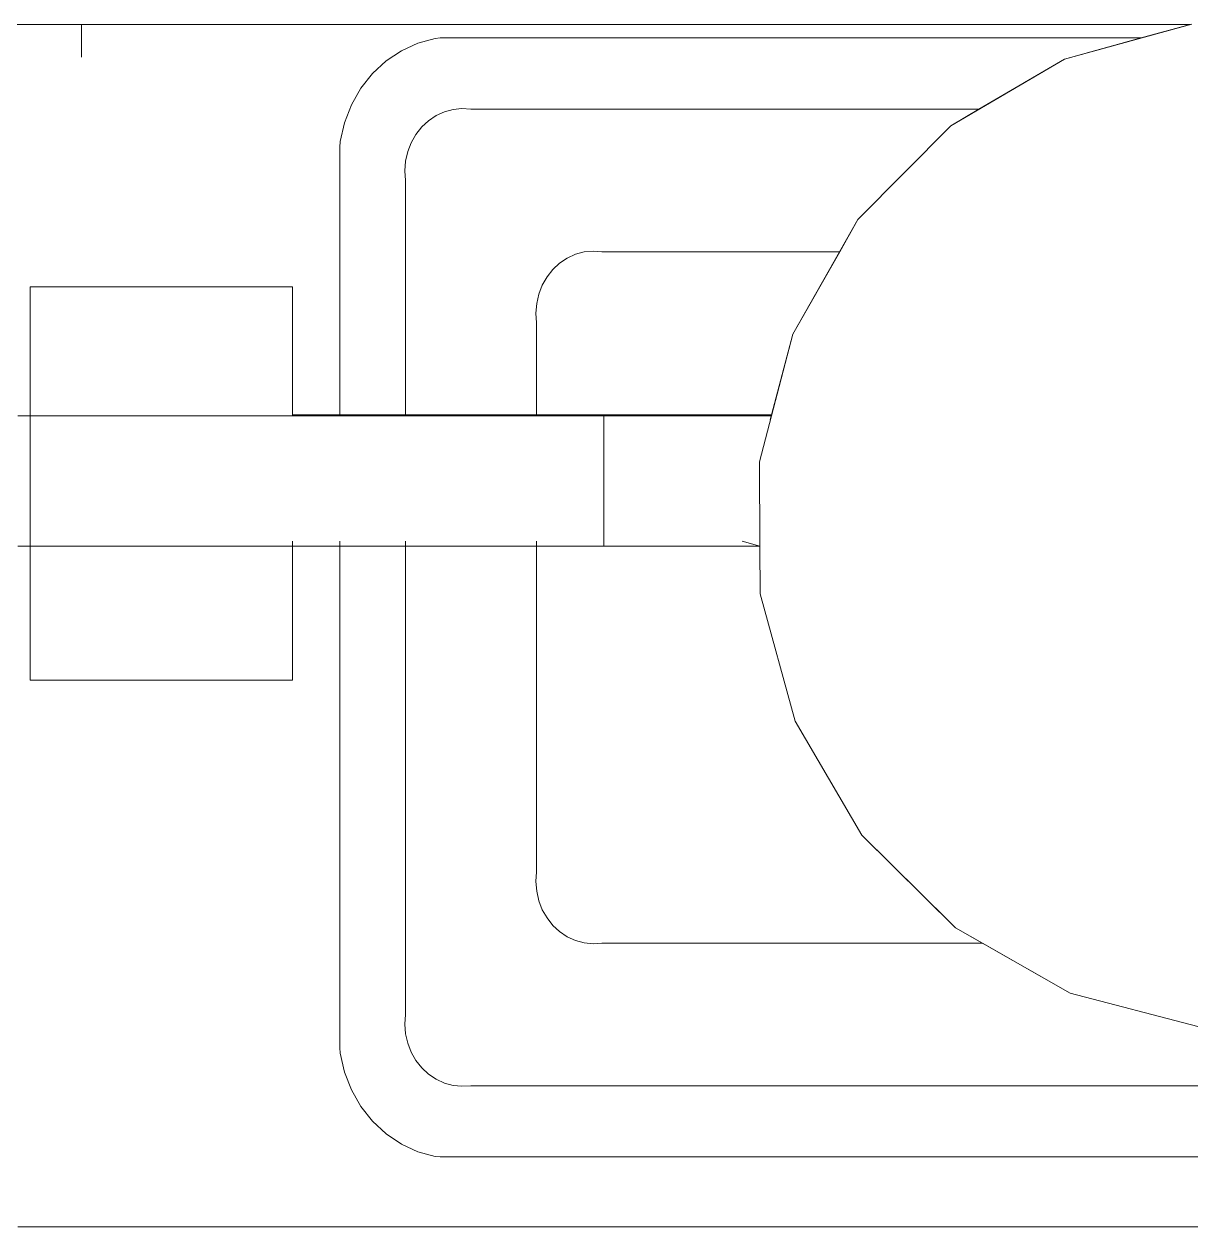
# Model space of a CAD drawing. Header units: millimetres. Extents: x 567392 to 582402, y 4512800 to 4518063.
# Drawn here: x 569146.22 to 569168.83, y 4513602.18 to 4513625.48 of the extents above; entities that cross this region are included whole.
import ezdxf

# ---------------------------------------------------------------- set-up
doc = ezdxf.new("R2010")
doc.units = ezdxf.units.MM
doc.layers.add('a_8', color=8, linetype='Continuous', lineweight=0)

# ---------------------------------------------------------------- blocks, each defined once
blk = doc.blocks.new('A$C4A613EE6')
for p, q in [((9143.44, -202.94), (9143.44, -647.06)), ((9129.87, -565.21), (9129.87, -232.29)), ((9116.07, -559.27), (9116.07, -238.23)), ((9116.07, -559.27), (9116.07, -238.23)), ((9098.13, -443.13), (9104.6, -418.39)), ((9104.6, -418.39), (9098.13, -443.13)), ((8910.49, -419.92), (8910.4, -419.59)), ((8917.17, -444.24), (8910.4, -419.59)), ((8910.49, -419.92), (8910.49, -634.74)), ((8913.09, -429.38), (8910.49, -419.92)), ((8913.09, -429.38), (8913.09, -565.21)), ((8917.17, -444.24), (8913.09, -429.38)), ((8926.89, -460.85), (8917.17, -444.24)), ((8930.09, -466.31), (8917.17, -444.24)), ((9098.13, -443.13), (9085.48, -465.35)), ((9098.13, -443.13), (9088.46, -460.12)), ((8926.89, -460.85), (8926.89, -559.27)), ((8930.09, -466.31), (8926.89, -460.85)), ((8926.89, -460.85), (8926.89, -559.27)), ((9088.46, -460.12), (9085.48, -465.35)), ((9088.46, -460.12), (9088.46, -533.87)), ((9088.46, -460.12), (9088.46, -533.87)), ((9085.48, -465.35), (9067.52, -483.54)), ((9085.48, -465.35), (9084.37, -466.48)), ((8948.28, -484.27), (8930.09, -466.31)), ((8948.28, -484.27), (8930.09, -466.31)), ((9084.37, -466.48), (9067.52, -483.54)), ((8954.5, -487.81), (8948.28, -484.27)), ((8970.5, -496.92), (8948.28, -484.27)), ((9067.52, -483.54), (9045.45, -496.46)), ((9067.52, -483.54), (9045.45, -496.46)), ((8954.5, -533.87), (8954.5, -487.81)), ((8970.5, -496.92), (8954.5, -487.81)), ((8954.5, -533.87), (8954.5, -487.81)), ((8986.31, -501.05), (8970.5, -496.92)), ((8986.12, -501), (8970.5, -496.92)), ((9045.45, -496.46), (9020.8, -503.23)), ((9045.45, -496.46), (9020.8, -503.23)), ((8986.12, -501), (8986.12, -533.51)), ((8986.33, -501.06), (8986.12, -501)), ((8986.31, -533.51), (8986.31, -501.05)), ((8986.31, -501.05), (8995.23, -503.38)), ((8987.1, -501.26), (8986.33, -501.06)), ((8995.23, -503.38), (9011.52, -503.28)), ((9010.56, -506.7), (9011.52, -503.28)), ((9011.52, -503.28), (9010.56, -503.29)), ((9020.8, -503.23), (9011.52, -503.28)), ((9011.56, -503.28), (9011.52, -503.28)), ((9011.52, -503.28), (9011.52, -533.51)), ((9020.8, -503.23), (9011.56, -503.28)), ((9011.56, -533.51), (9011.56, -503.28)), ((8986.12, -533.51), (8986.12, -593.83)), ((8986.31, -546.57), (8986.31, -533.51)), ((8986.31, -533.51), (9011.49, -533.51)), ((9011.52, -533.51), (9011.49, -533.51)), ((9011.56, -533.51), (9011.49, -533.51)), ((9011.56, -533.51), (9011.52, -533.51)), ((9011.52, -533.51), (9011.52, -593.83)), ((9011.56, -546.57), (9011.56, -533.51)), ((8954.38, -535.6), (8954.5, -533.87)), ((8954.38, -535.6), (8954.5, -533.87)), ((8954.55, -537.32), (8954.38, -535.6)), ((8954.55, -537.32), (8954.38, -535.6)), ((9088.41, -537.32), (9088.58, -535.6)), ((9088.41, -537.32), (9088.58, -535.6)), ((9088.58, -535.6), (9088.46, -533.87)), ((9088.58, -535.6), (9088.46, -533.87)), ((8955, -539.01), (8954.55, -537.32)), ((8955, -539.01), (8954.55, -537.32)), ((9087.96, -539.01), (9088.41, -537.32)), ((9087.96, -539.01), (9088.41, -537.32)), ((8955.73, -540.6), (8955, -539.01)), ((8955.73, -540.6), (8955, -539.01)), ((8956.73, -542.08), (8955.73, -540.6)), ((8956.73, -542.08), (8955.73, -540.6)), ((9086.23, -542.08), (9087.22, -540.6)), ((9086.23, -542.08), (9087.22, -540.6)), ((9087.22, -540.6), (9087.96, -539.01)), ((9087.22, -540.6), (9087.96, -539.01)), ((8957.95, -543.39), (8956.73, -542.08)), ((8957.95, -543.39), (8956.73, -542.08)), ((9085.01, -543.39), (9086.23, -542.08)), ((9085.01, -543.39), (9086.23, -542.08)), ((8959.38, -544.52), (8957.95, -543.39)), ((8959.38, -544.52), (8957.95, -543.39)), ((8960.98, -545.43), (8959.38, -544.52)), ((8960.98, -545.43), (8959.38, -544.52)), ((9081.98, -545.43), (9083.58, -544.52)), ((9081.98, -545.43), (9083.58, -544.52)), ((9083.58, -544.52), (9085.01, -543.39)), ((9083.58, -544.52), (9085.01, -543.39)), ((8962.72, -546.1), (8960.98, -545.43)), ((8962.72, -546.1), (8960.98, -545.43)), ((8964.55, -546.52), (8962.72, -546.1)), ((8964.55, -546.52), (8962.72, -546.1)), ((8966.42, -546.68), (8964.55, -546.52)), ((8966.42, -546.68), (8964.55, -546.52)), ((8968.3, -546.57), (8966.42, -546.68)), ((8968.3, -546.57), (8966.42, -546.68)), ((8968.3, -546.57), (8986.31, -546.57)), ((8968.3, -546.57), (8986.31, -546.57)), ((8986.31, -571.97), (8986.31, -546.57)), ((9010.56, -546.57), (9011.56, -546.57)), ((9010.56, -546.57), (9074.66, -546.57)), ((9011.56, -546.57), (9074.66, -546.57)), ((9011.56, -571.97), (9011.56, -546.57)), ((9074.66, -546.57), (9076.54, -546.68)), ((9074.66, -546.57), (9076.54, -546.68)), ((9076.54, -546.68), (9078.41, -546.52)), ((9076.54, -546.68), (9078.41, -546.52)), ((9078.41, -546.52), (9080.24, -546.1)), ((9078.41, -546.52), (9080.24, -546.1)), ((9080.24, -546.1), (9081.98, -545.43)), ((9080.24, -546.1), (9081.98, -545.43)), ((8926.89, -559.27), (8926.77, -561)), ((8926.89, -559.27), (8926.77, -561)), ((9116.19, -561), (9116.07, -559.27)), ((9116.19, -561), (9116.07, -559.27)), ((8926.77, -561), (8926.94, -562.72)), ((8926.77, -561), (8926.94, -562.72)), ((9116.02, -562.72), (9116.19, -561)), ((9116.02, -562.72), (9116.19, -561)), ((8926.94, -562.72), (8927.4, -564.41)), ((8926.94, -562.72), (8927.4, -564.41)), ((9115.56, -564.41), (9116.02, -562.72)), ((9115.56, -564.41), (9116.02, -562.72)), ((8913.09, -565.21), (8913.18, -566.18)), ((8913.18, -566.18), (8914.1, -569.54)), ((8927.4, -564.41), (8928.13, -566)), ((8927.4, -564.41), (8928.13, -566)), ((8928.13, -566), (8929.12, -567.48)), ((8928.13, -566), (8929.12, -567.48)), ((9113.84, -567.48), (9114.83, -566)), ((9113.84, -567.48), (9114.83, -566)), ((9114.83, -566), (9115.56, -564.41)), ((9114.83, -566), (9115.56, -564.41)), ((9128.86, -569.54), (9129.78, -566.18)), ((9129.78, -566.18), (9129.87, -565.21)), ((8929.12, -567.48), (8930.34, -568.79)), ((8929.12, -567.48), (8930.34, -568.79)), ((9112.62, -568.79), (9113.84, -567.48)), ((9112.62, -568.79), (9113.84, -567.48)), ((8914.1, -569.54), (8915.56, -572.74)), ((8930.34, -568.79), (8931.77, -569.92)), ((8930.34, -568.79), (8931.77, -569.92)), ((8931.77, -569.92), (8933.38, -570.83)), ((8931.77, -569.92), (8933.38, -570.83)), ((8933.38, -570.83), (8935.11, -571.5)), ((8933.38, -570.83), (8935.11, -571.5)), ((9107.85, -571.5), (9109.58, -570.83)), ((9107.85, -571.5), (9109.58, -570.83)), ((9109.58, -570.83), (9111.19, -569.92)), ((9109.58, -570.83), (9111.19, -569.92)), ((9111.19, -569.92), (9112.62, -568.79)), ((9111.19, -569.92), (9112.62, -568.79)), ((9127.4, -572.74), (9128.86, -569.54)), ((8915.56, -572.74), (8917.54, -575.69)), ((8935.11, -571.5), (8936.94, -571.92)), ((8935.11, -571.5), (8936.94, -571.92)), ((8936.94, -571.92), (8938.82, -572.08)), ((8936.94, -571.92), (8938.82, -572.08)), ((8938.82, -572.08), (8940.7, -571.97)), ((8938.82, -572.08), (8940.7, -571.97)), ((8940.7, -571.97), (8986.31, -571.97)), ((8940.7, -571.97), (8986.31, -571.97)), ((8986.31, -584.67), (8986.31, -571.97)), ((9010.56, -571.97), (9011.56, -571.97)), ((9010.56, -571.97), (9102.26, -571.97)), ((9011.56, -571.97), (9102.26, -571.97)), ((9011.56, -584.67), (9011.56, -571.97)), ((9102.26, -571.97), (9104.14, -572.08)), ((9102.26, -571.97), (9104.14, -572.08)), ((9104.14, -572.08), (9106.02, -571.92)), ((9104.14, -572.08), (9106.02, -571.92)), ((9106.02, -571.92), (9107.85, -571.5)), ((9106.02, -571.92), (9107.85, -571.5)), ((9125.42, -575.69), (9127.4, -572.74)), ((8917.54, -575.69), (8919.99, -578.32)), ((9122.97, -578.32), (9125.42, -575.69)), ((8919.99, -578.32), (8922.85, -580.57)), ((9120.11, -580.57), (9122.97, -578.32)), ((8922.85, -580.57), (8926.06, -582.39)), ((8926.06, -582.39), (8929.53, -583.74)), ((9113.43, -583.74), (9116.9, -582.39)), ((9116.9, -582.39), (9120.11, -580.57)), ((8929.53, -583.74), (8933.18, -584.58)), ((8933.18, -584.58), (8934.24, -584.67)), ((8934.24, -584.67), (8986.31, -584.67)), ((8986.33, -593.83), (8986.31, -584.67)), ((9010.56, -584.67), (9011.56, -584.67)), ((9011.56, -584.67), (9108.72, -584.67)), ((9011.56, -593.83), (9011.56, -584.67)), ((9108.72, -584.67), (9109.78, -584.58)), ((9109.78, -584.58), (9113.43, -583.74)), ((8961.3, -593.83), (8961.29, -644.63)), ((8986.33, -593.83), (8961.3, -593.83)), ((8986.12, -593.83), (8986.31, -593.15)), ((8986.33, -644.63), (8986.33, -593.83)), ((9011.56, -593.83), (9010.56, -593.83)), ((9011.56, -644.63), (9011.56, -593.83)), ((9037.49, -593.83), (9011.56, -593.83)), ((9037.49, -644.63), (9037.49, -593.83)), ((8916.84, -634.74), (8910.49, -634.74)), ((8910.49, -634.74), (8910.49, -672.84)), ((8961.29, -644.63), (8986.33, -644.63)), ((8986.33, -647.06), (8986.33, -644.63)), ((8986.33, -644.63), (9011.56, -644.63)), ((9011.56, -647.06), (9011.56, -644.63)), ((9037.49, -644.63), (9011.56, -644.63))]:
    blk.add_line(p, q)

msp = doc.modelspace()

# ---------------------------------------------------------------- block references
at = {"layer": 'a_8', "xscale": 0.09999999999999998, "yscale": 0.09999999999999998, "zscale": 0.09999999999999998, "rotation": 270}
msp.add_blockref('A$C4A613EE6', (569210.802, 4514516.52), dxfattribs=at)

doc.saveas('drawing.dxf')
